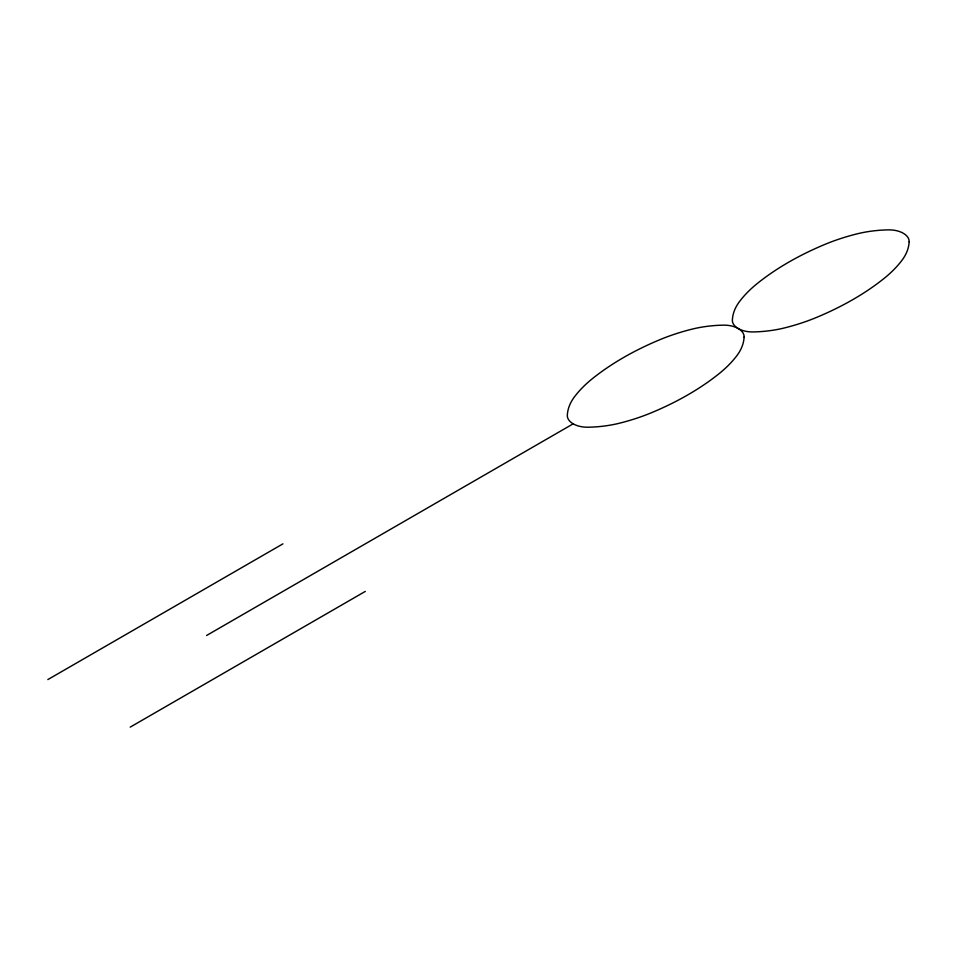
<?xml version="1.0" encoding="UTF-8"?>
<svg xmlns="http://www.w3.org/2000/svg" width="957" height="957" viewBox="0 0 957 957"><rect width="100%" height="100%" fill="white"/><g stroke="black" fill="none" stroke-linecap="round" stroke-linejoin="round"><path stroke-width="1.44" d="M47.85 679.578L282.937 543.851M206.568 635.496L573.183 423.831M130.212 727.129L365.299 591.402M909.15 241.774A20.049 11.58 0 0 0 888.515 229.871A86.549 49.967 0 0 0 856.312 234.046A170.968 98.703 0 0 0 824.898 244.406A298.082 172.104 0 0 0 757.549 283.284A170.968 98.703 0 0 0 739.605 301.431A86.549 49.967 0 0 0 732.368 320.021A20.049 11.58 0 0 0 753.003 331.935A86.549 49.967 0 0 0 785.207 327.749A170.968 98.703 0 0 0 816.62 317.389A298.082 172.104 0 0 0 883.969 278.511A170.968 98.703 0 0 0 901.913 260.376A86.549 49.967 0 0 0 909.15 241.774M744.103 337.067A20.049 11.58 0 0 0 723.468 325.153A86.549 49.967 0 0 0 691.265 329.34A170.968 98.703 0 0 0 659.852 339.699A298.082 172.104 0 0 0 592.503 378.577A170.968 98.703 0 0 0 574.559 396.712A86.549 49.967 0 0 0 567.322 415.314A20.049 11.58 0 0 0 587.945 427.217A86.549 49.967 0 0 0 620.148 423.042A170.968 98.703 0 0 0 651.573 412.682A298.082 172.104 0 0 0 718.922 373.804A170.968 98.703 0 0 0 736.866 355.657A86.549 49.967 0 0 0 744.103 337.067"/></g></svg>
